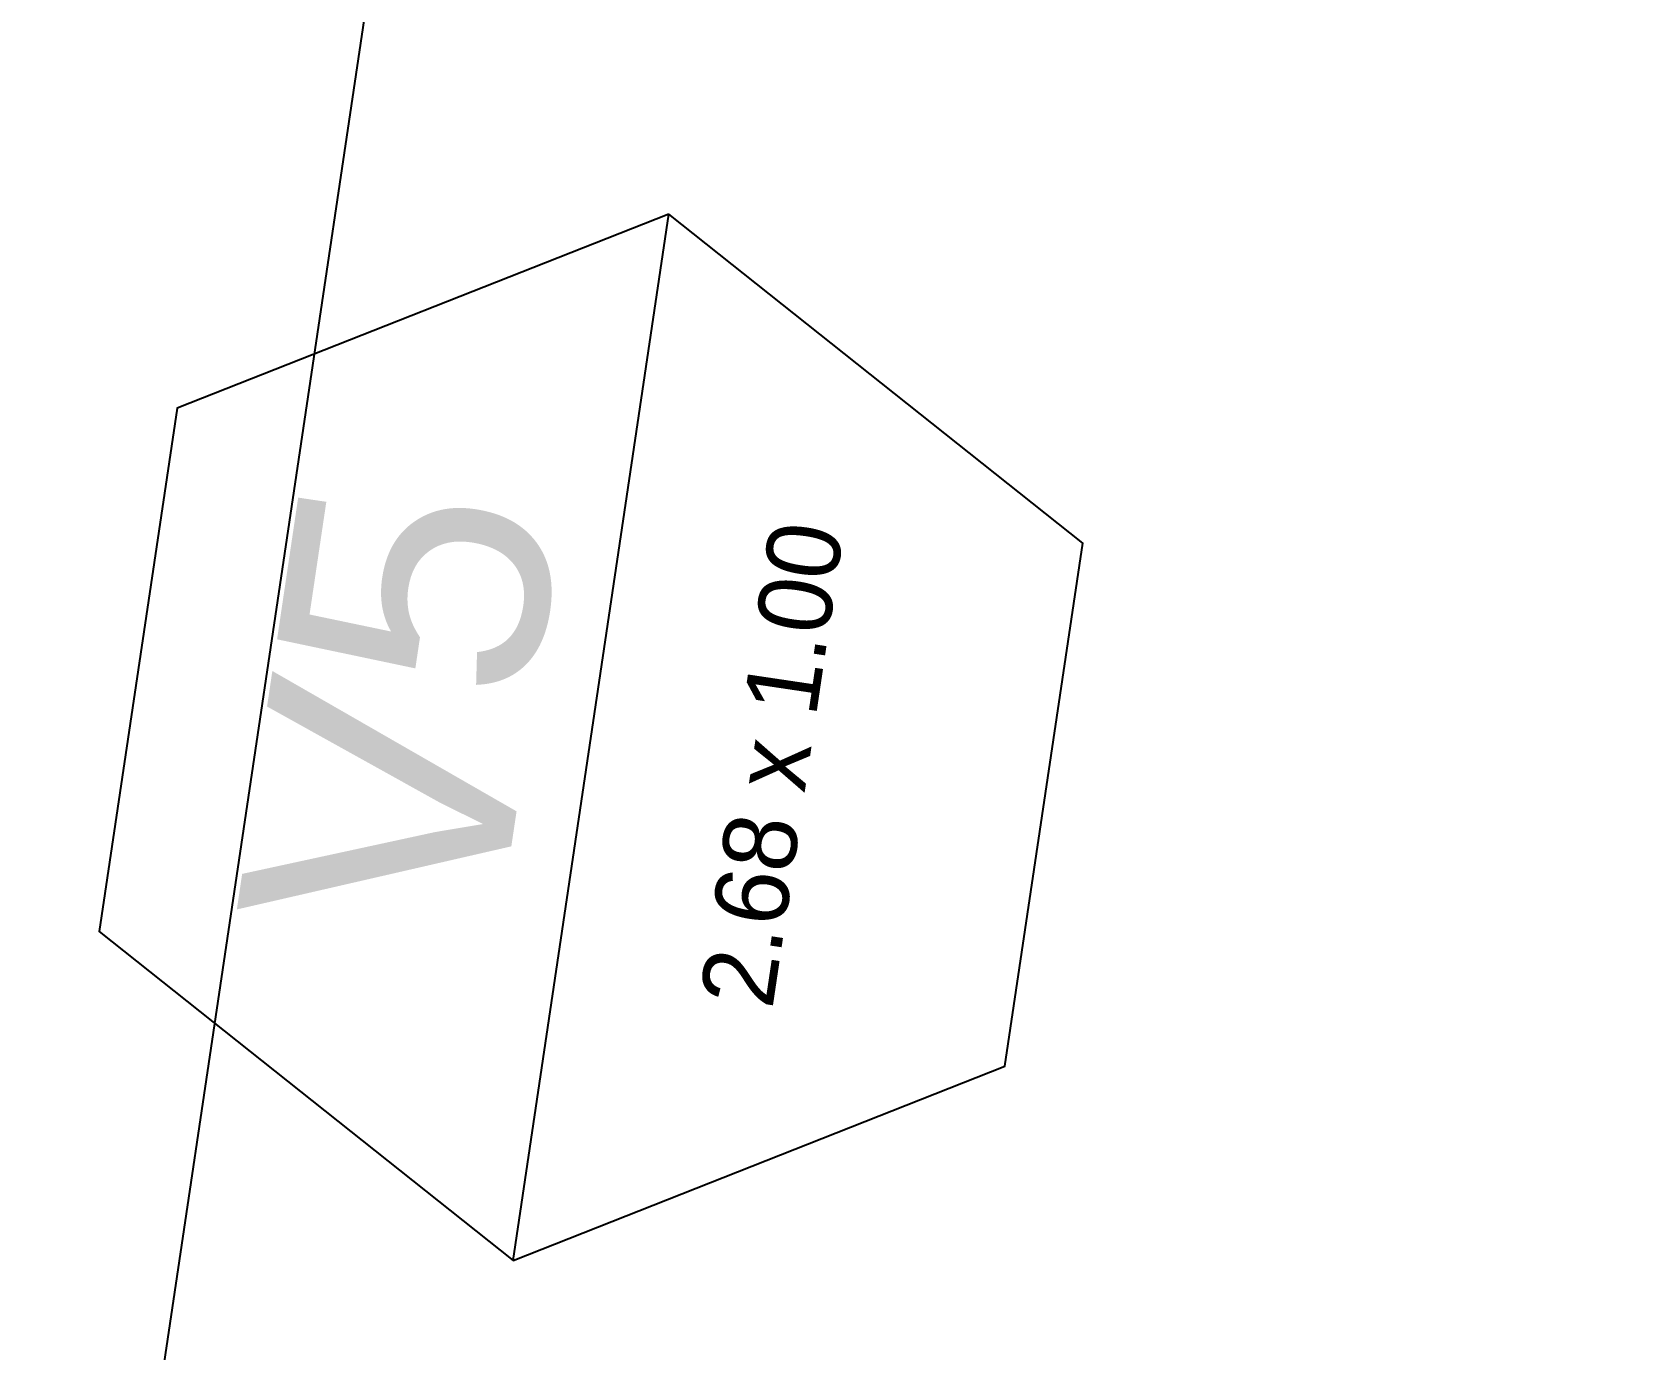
# Model space of a CAD drawing. Header units: millimetres. Extents: x 338 to 506, y 179 to 335.
# Drawn here: x 435.393 to 436.509, y 220.246 to 221.161 of the extents above; entities that cross this region are included whole.
import ezdxf
from ezdxf.enums import TextEntityAlignment as Align

# ---------------------------------------------------------------- set-up
doc = ezdxf.new("R2010")
doc.units = ezdxf.units.MM
doc.linetypes.add('CENTER', pattern=[2, 1.25, -0.25, 0.25, -0.25])
doc.linetypes.add('DASHED2', pattern=[0.375, 0.25, -0.125])
for name, color, linetype in [('DOORNOTE', 210, 'Continuous'), ('DOORNOTE___100', 210, 'Continuous'), ('EJES_DE_COLUMNA', 255, 'DASHED2'), ('MUROS', 32, 'Continuous')]:
    doc.layers.add(name, color=color, linetype=linetype)
doc.styles.add('ARIAL', font='txt', dxfattribs={"height": 1})
doc.styles.add('JUAN', font='txt', dxfattribs={"height": 0.135})

# ---------------------------------------------------------------- blocks, each defined once
blk = doc.blocks.new('WWWDTAG')
at = {"layer": 'DOORNOTE'}
blk.add_line((-3.832, 0), (3.832, 0), dxfattribs=at)
blk.add_lwpolyline([(3.832, 0), (1.916, 3.318), (-1.916, 3.318), (-3.832, 0), (-1.916, -3.318), (1.916, -3.318)], close=True, dxfattribs=at)
at = {"layer": 'DOORNOTE', "style": 'ARIAL'}
for tag, p in [('DOORTYPE', (0, 1.391)), ('DOORNO.', (0, -1.59))]:
    blk.add_attdef(tag, text='', height=1.9, dxfattribs=at).set_placement(p, align=Align.MIDDLE)
blk = doc.blocks.new('EJES_ESTRUCTURALES')
at = {"layer": 'EJES_DE_COLUMNA', "color": 9, "linetype": 'CENTER'}
blk.add_line((661.47768, 151.69228), (759.37077, 151.6963), dxfattribs=at)
blk = doc.blocks.new('A$C7152A42C')
at = {"layer": 'DOORNOTE___100', "color": 7}
ref = blk.add_blockref('WWWDTAG', (44.80162, 56.17841), dxfattribs=dict(at, xscale=0.0958358650524881, yscale=0.0958358650524881, zscale=0.0958358650524881))
ref.add_attrib('DOORNO.', '2.68 x 1.00', dxfattribs={"layer": 'DOORNOTE', "height": 0.0510432, "style": 'JUAN'}).set_placement((44.80162, 56.02603), align=Align.CENTER)
ref.add_attrib('DOORTYPE', 'V5', dxfattribs={"layer": 'DOORNOTE', "height": 0.182088, "style": 'ARIAL'}).set_placement((44.80162, 56.31175), align=Align.MIDDLE)
at = {"layer": 'EJES_DE_COLUMNA'}
blk.add_blockref('EJES_ESTRUCTURALES', (-631.22088, -95.28525), dxfattribs=at)

msp = doc.modelspace()

# ---------------------------------------------------------------- block references
at = {"layer": 'MUROS', "color": 32, "rotation": 81.53046525965426}
msp.add_blockref('A$C7152A42C', (484.7482, 168.0844), dxfattribs=at)

doc.saveas('drawing.dxf')
